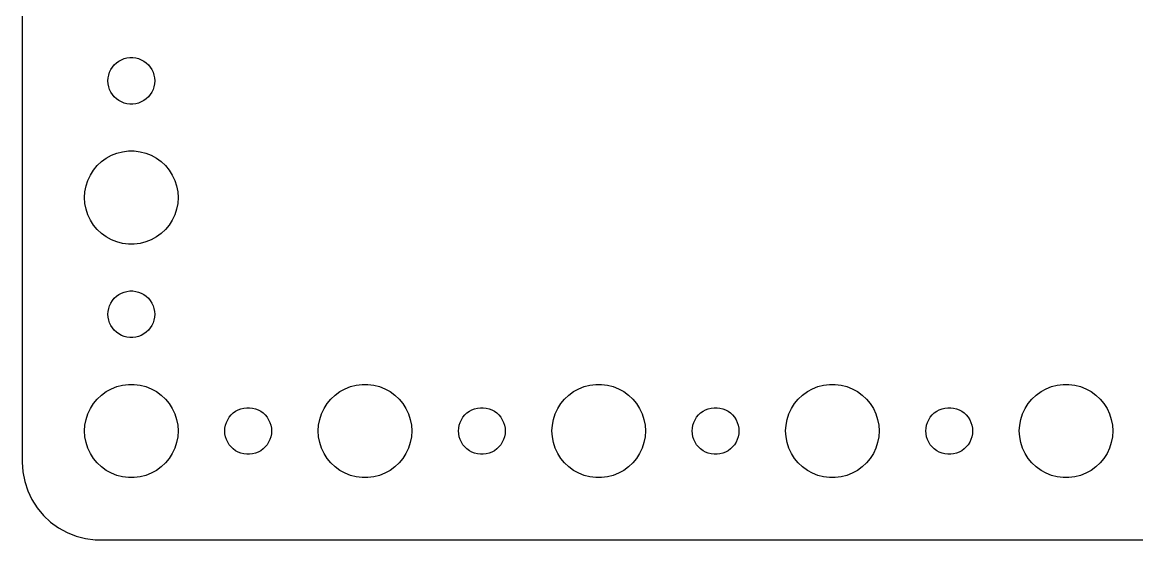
# Model space of a CAD drawing. Header units: metres. Extents: x -150 to 150, y -37 to 37.
# Drawn here: x -149.5 to -78, y -37 to -3.7 of the extents above; entities that cross this region are included whole.
import ezdxf

# ---------------------------------------------------------------- set-up
doc = ezdxf.new("R2010")
doc.units = ezdxf.units.M

msp = doc.modelspace()

# ---------------------------------------------------------------- linework, layer by layer
for p, q in [((-149.5, 32), (-149.5, -32)), ((-143.593, -6.47318), (-143.456, -6.34422)), ((-143.456, -6.34422), (-143.304, -6.23351)), ((-143.304, -6.23351), (-143.139, -6.14275)), ((-143.139, -6.14275), (-142.964, -6.07341)), ((-142.964, -6.07341), (-142.781, -6.02657)), ((-142.781, -6.02657), (-142.594, -6.00294)), ((-142.594, -6.00294), (-142.406, -6.00294)), ((-142.406, -6.00294), (-142.219, -6.02657)), ((-142.219, -6.02657), (-142.036, -6.07341)), ((-142.036, -6.07341), (-141.861, -6.14275)), ((-141.861, -6.14275), (-141.696, -6.23351)), ((-141.696, -6.23351), (-141.544, -6.34422)), ((-141.544, -6.34422), (-141.407, -6.47318)), ((-143.988, -7.312), (-143.953, -7.12695)), ((-143.953, -7.12695), (-143.895, -6.9478)), ((-143.895, -6.9478), (-143.814, -6.77736)), ((-143.814, -6.77736), (-143.714, -6.61832)), ((-143.714, -6.61832), (-143.593, -6.47318)), ((-141.407, -6.47318), (-141.286, -6.61832)), ((-141.286, -6.61832), (-141.186, -6.77736)), ((-141.186, -6.77736), (-141.105, -6.9478)), ((-141.105, -6.9478), (-141.047, -7.12695)), ((-141.047, -7.12695), (-141.012, -7.312)), ((-144, -7.5), (-143.988, -7.312)), ((-143.988, -7.68799), (-144, -7.5)), ((-143.953, -7.87303), (-143.988, -7.68799)), ((-141.012, -7.68799), (-141.047, -7.87303)), ((-141.012, -7.312), (-141, -7.5)), ((-141, -7.5), (-141.012, -7.68799)), ((-143.895, -8.05219), (-143.953, -7.87303)), ((-143.814, -8.22263), (-143.895, -8.05219)), ((-143.714, -8.38167), (-143.814, -8.22263)), ((-143.593, -8.52681), (-143.714, -8.38167)), ((-143.456, -8.65576), (-143.593, -8.52681)), ((-141.407, -8.52681), (-141.544, -8.65576)), ((-141.286, -8.38167), (-141.407, -8.52681)), ((-141.186, -8.22263), (-141.286, -8.38167)), ((-141.105, -8.05219), (-141.186, -8.22263)), ((-141.047, -7.87303), (-141.105, -8.05219)), ((-143.304, -8.76648), (-143.456, -8.65576)), ((-143.139, -8.85724), (-143.304, -8.76648)), ((-142.964, -8.92657), (-143.139, -8.85724)), ((-142.781, -8.97342), (-142.964, -8.92657)), ((-142.594, -8.99704), (-142.781, -8.97342)), ((-142.406, -8.99704), (-142.594, -8.99704)), ((-142.219, -8.97342), (-142.406, -8.99704)), ((-142.036, -8.92657), (-142.219, -8.97342)), ((-141.861, -8.85724), (-142.036, -8.92657)), ((-141.696, -8.76648), (-141.861, -8.85724)), ((-141.544, -8.65576), (-141.696, -8.76648)), ((-143.777, -12.2855), (-143.427, -12.1468)), ((-143.427, -12.1468), (-143.062, -12.0531)), ((-143.062, -12.0531), (-142.688, -12.0059)), ((-142.688, -12.0059), (-142.312, -12.0059)), ((-142.312, -12.0059), (-141.938, -12.0531)), ((-141.938, -12.0531), (-141.573, -12.1468)), ((-141.573, -12.1468), (-141.223, -12.2855)), ((-144.687, -12.9464), (-144.412, -12.6884)), ((-144.412, -12.6884), (-144.107, -12.467)), ((-144.107, -12.467), (-143.777, -12.2855)), ((-141.223, -12.2855), (-140.893, -12.467)), ((-140.893, -12.467), (-140.588, -12.6884)), ((-140.588, -12.6884), (-140.313, -12.9464)), ((-145.289, -13.8956), (-145.129, -13.5547)), ((-145.129, -13.5547), (-144.927, -13.2366)), ((-144.927, -13.2366), (-144.687, -12.9464)), ((-140.313, -12.9464), (-140.073, -13.2366)), ((-140.073, -13.2366), (-139.871, -13.5547)), ((-139.871, -13.5547), (-139.711, -13.8956)), ((-145.476, -14.624), (-145.406, -14.2539)), ((-145.406, -14.2539), (-145.289, -13.8956)), ((-139.711, -13.8956), (-139.594, -14.2539)), ((-139.594, -14.2539), (-139.524, -14.624)), ((-145.5, -15), (-145.476, -14.624)), ((-145.476, -15.376), (-145.5, -15)), ((-139.524, -14.624), (-139.5, -15)), ((-139.5, -15), (-139.524, -15.376)), ((-145.406, -15.7461), (-145.476, -15.376)), ((-139.524, -15.376), (-139.594, -15.7461)), ((-145.289, -16.1044), (-145.406, -15.7461)), ((-145.129, -16.4453), (-145.289, -16.1044)), ((-144.927, -16.7634), (-145.129, -16.4453)), ((-139.871, -16.4453), (-140.073, -16.7634)), ((-139.711, -16.1044), (-139.871, -16.4453)), ((-139.594, -15.7461), (-139.711, -16.1044)), ((-144.687, -17.0536), (-144.927, -16.7634)), ((-144.412, -17.3115), (-144.687, -17.0536)), ((-140.313, -17.0536), (-140.588, -17.3115)), ((-140.073, -16.7634), (-140.313, -17.0536)), ((-144.107, -17.533), (-144.412, -17.3115)), ((-143.777, -17.7145), (-144.107, -17.533)), ((-143.427, -17.8532), (-143.777, -17.7145)), ((-143.062, -17.9469), (-143.427, -17.8532)), ((-141.573, -17.8532), (-141.938, -17.9469)), ((-141.223, -17.7145), (-141.573, -17.8532)), ((-140.893, -17.533), (-141.223, -17.7145)), ((-140.588, -17.3115), (-140.893, -17.533)), ((-142.688, -17.9941), (-143.062, -17.9469)), ((-142.312, -17.9941), (-142.688, -17.9941)), ((-141.938, -17.9469), (-142.312, -17.9941)), ((-143.593, -21.4732), (-143.456, -21.3442)), ((-143.456, -21.3442), (-143.304, -21.2335)), ((-143.304, -21.2335), (-143.139, -21.1427)), ((-143.139, -21.1427), (-142.964, -21.0734)), ((-142.964, -21.0734), (-142.781, -21.0266)), ((-142.781, -21.0266), (-142.594, -21.003)), ((-142.594, -21.003), (-142.406, -21.003)), ((-142.406, -21.003), (-142.219, -21.0266)), ((-142.219, -21.0266), (-142.036, -21.0734)), ((-142.036, -21.0734), (-141.861, -21.1427)), ((-141.861, -21.1427), (-141.696, -21.2335)), ((-141.696, -21.2335), (-141.544, -21.3442)), ((-141.544, -21.3442), (-141.407, -21.4732)), ((-143.988, -22.312), (-143.953, -22.127)), ((-143.953, -22.127), (-143.895, -21.9478)), ((-143.895, -21.9478), (-143.814, -21.7774)), ((-143.814, -21.7774), (-143.714, -21.6183)), ((-143.714, -21.6183), (-143.593, -21.4732)), ((-141.407, -21.4732), (-141.286, -21.6183)), ((-141.286, -21.6183), (-141.186, -21.7774)), ((-141.186, -21.7774), (-141.105, -21.9478)), ((-141.105, -21.9478), (-141.047, -22.127)), ((-141.047, -22.127), (-141.012, -22.312)), ((-144, -22.5), (-143.988, -22.312)), ((-143.988, -22.688), (-144, -22.5)), ((-143.953, -22.873), (-143.988, -22.688)), ((-143.895, -23.0522), (-143.953, -22.873)), ((-141.047, -22.873), (-141.105, -23.0522)), ((-141.012, -22.688), (-141.047, -22.873)), ((-141.012, -22.312), (-141, -22.5)), ((-141, -22.5), (-141.012, -22.688)), ((-143.814, -23.2226), (-143.895, -23.0522)), ((-143.714, -23.3817), (-143.814, -23.2226)), ((-143.593, -23.5268), (-143.714, -23.3817)), ((-143.456, -23.6558), (-143.593, -23.5268)), ((-141.407, -23.5268), (-141.544, -23.6558)), ((-141.286, -23.3817), (-141.407, -23.5268)), ((-141.186, -23.2226), (-141.286, -23.3817)), ((-141.105, -23.0522), (-141.186, -23.2226)), ((-143.304, -23.7665), (-143.456, -23.6558)), ((-143.139, -23.8572), (-143.304, -23.7665)), ((-142.964, -23.9266), (-143.139, -23.8572)), ((-142.781, -23.9734), (-142.964, -23.9266)), ((-142.594, -23.997), (-142.781, -23.9734)), ((-142.406, -23.997), (-142.594, -23.997)), ((-142.219, -23.9734), (-142.406, -23.997)), ((-142.036, -23.9266), (-142.219, -23.9734)), ((-141.861, -23.8572), (-142.036, -23.9266)), ((-141.696, -23.7665), (-141.861, -23.8572)), ((-141.544, -23.6558), (-141.696, -23.7665)), ((-143.777, -27.2855), (-143.427, -27.1468)), ((-143.427, -27.1468), (-143.062, -27.0531)), ((-143.062, -27.0531), (-142.688, -27.0059)), ((-142.688, -27.0059), (-142.312, -27.0059)), ((-142.312, -27.0059), (-141.938, -27.0531)), ((-141.938, -27.0531), (-141.573, -27.1468)), ((-141.573, -27.1468), (-141.223, -27.2855)), ((-128.777, -27.2855), (-128.427, -27.1468)), ((-128.427, -27.1468), (-128.062, -27.0531)), ((-128.062, -27.0531), (-127.688, -27.0059)), ((-127.688, -27.0059), (-127.312, -27.0059)), ((-127.312, -27.0059), (-126.938, -27.0531)), ((-126.938, -27.0531), (-126.573, -27.1468)), ((-126.573, -27.1468), (-126.223, -27.2855)), ((-113.777, -27.2855), (-113.427, -27.1468)), ((-113.427, -27.1468), (-113.062, -27.0531)), ((-113.062, -27.0531), (-112.688, -27.0059)), ((-112.688, -27.0059), (-112.312, -27.0059)), ((-112.312, -27.0059), (-111.938, -27.0531)), ((-111.938, -27.0531), (-111.573, -27.1468)), ((-111.573, -27.1468), (-111.223, -27.2855)), ((-98.7773, -27.2855), (-98.427, -27.1468)), ((-98.427, -27.1468), (-98.0621, -27.0531)), ((-98.0621, -27.0531), (-97.6884, -27.0059)), ((-97.6884, -27.0059), (-97.3116, -27.0059)), ((-97.3116, -27.0059), (-96.9379, -27.0531)), ((-96.9379, -27.0531), (-96.573, -27.1468)), ((-96.573, -27.1468), (-96.2227, -27.2855)), ((-83.7773, -27.2855), (-83.427, -27.1468)), ((-83.427, -27.1468), (-83.0621, -27.0531)), ((-83.0621, -27.0531), (-82.6884, -27.0059)), ((-82.6884, -27.0059), (-82.3116, -27.0059)), ((-82.3116, -27.0059), (-81.9379, -27.0531)), ((-81.9379, -27.0531), (-81.573, -27.1468)), ((-81.573, -27.1468), (-81.2227, -27.2855)), ((-144.687, -27.9464), (-144.412, -27.6884)), ((-144.412, -27.6884), (-144.107, -27.467)), ((-144.107, -27.467), (-143.777, -27.2855)), ((-141.223, -27.2855), (-140.893, -27.467)), ((-140.893, -27.467), (-140.588, -27.6884)), ((-140.588, -27.6884), (-140.313, -27.9464)), ((-129.687, -27.9464), (-129.412, -27.6884)), ((-129.412, -27.6884), (-129.107, -27.467)), ((-129.107, -27.467), (-128.777, -27.2855)), ((-126.223, -27.2855), (-125.893, -27.467)), ((-125.893, -27.467), (-125.588, -27.6884)), ((-125.588, -27.6884), (-125.313, -27.9464)), ((-114.687, -27.9464), (-114.412, -27.6884)), ((-114.412, -27.6884), (-114.107, -27.467)), ((-114.107, -27.467), (-113.777, -27.2855)), ((-111.223, -27.2855), (-110.893, -27.467)), ((-110.893, -27.467), (-110.588, -27.6884)), ((-110.588, -27.6884), (-110.313, -27.9464)), ((-99.6869, -27.9464), (-99.4123, -27.6884)), ((-99.4123, -27.6884), (-99.1075, -27.467)), ((-99.1075, -27.467), (-98.7773, -27.2855)), ((-96.2227, -27.2855), (-95.8925, -27.467)), ((-95.8925, -27.467), (-95.5877, -27.6884)), ((-95.5877, -27.6884), (-95.3131, -27.9464)), ((-84.6869, -27.9464), (-84.4123, -27.6884)), ((-84.4123, -27.6884), (-84.1075, -27.467)), ((-84.1075, -27.467), (-83.7773, -27.2855)), ((-81.2227, -27.2855), (-80.8925, -27.467)), ((-80.8925, -27.467), (-80.5877, -27.6884)), ((-80.5877, -27.6884), (-80.3131, -27.9464)), ((-145.289, -28.8956), (-145.129, -28.5547)), ((-145.129, -28.5547), (-144.927, -28.2366)), ((-144.927, -28.2366), (-144.687, -27.9464)), ((-140.313, -27.9464), (-140.073, -28.2366)), ((-140.073, -28.2366), (-139.871, -28.5547)), ((-139.871, -28.5547), (-139.711, -28.8956)), ((-135.639, -28.6427), (-135.464, -28.5734)), ((-135.464, -28.5734), (-135.281, -28.5266)), ((-135.281, -28.5266), (-135.094, -28.503)), ((-135.094, -28.503), (-134.906, -28.503)), ((-134.906, -28.503), (-134.719, -28.5266)), ((-134.719, -28.5266), (-134.536, -28.5734)), ((-134.536, -28.5734), (-134.361, -28.6427)), ((-130.289, -28.8956), (-130.129, -28.5547)), ((-130.129, -28.5547), (-129.927, -28.2366)), ((-129.927, -28.2366), (-129.687, -27.9464)), ((-125.313, -27.9464), (-125.073, -28.2366)), ((-125.073, -28.2366), (-124.871, -28.5547)), ((-124.871, -28.5547), (-124.711, -28.8956)), ((-120.639, -28.6427), (-120.464, -28.5734)), ((-120.464, -28.5734), (-120.281, -28.5266)), ((-120.281, -28.5266), (-120.094, -28.503)), ((-120.094, -28.503), (-119.906, -28.503)), ((-119.906, -28.503), (-119.719, -28.5266)), ((-119.719, -28.5266), (-119.536, -28.5734)), ((-119.536, -28.5734), (-119.361, -28.6427)), ((-115.289, -28.8956), (-115.129, -28.5547)), ((-115.129, -28.5547), (-114.927, -28.2366)), ((-114.927, -28.2366), (-114.687, -27.9464)), ((-110.313, -27.9464), (-110.073, -28.2366)), ((-110.073, -28.2366), (-109.871, -28.5547)), ((-109.871, -28.5547), (-109.711, -28.8956)), ((-105.639, -28.6427), (-105.464, -28.5734)), ((-105.464, -28.5734), (-105.281, -28.5266)), ((-105.281, -28.5266), (-105.094, -28.503)), ((-105.094, -28.503), (-104.906, -28.503)), ((-104.906, -28.503), (-104.719, -28.5266)), ((-104.719, -28.5266), (-104.536, -28.5734)), ((-104.536, -28.5734), (-104.361, -28.6427)), ((-100.289, -28.8956), (-100.129, -28.5547)), ((-100.129, -28.5547), (-99.927, -28.2366)), ((-99.927, -28.2366), (-99.6869, -27.9464)), ((-95.3131, -27.9464), (-95.073, -28.2366)), ((-95.073, -28.2366), (-94.8711, -28.5547)), ((-94.8711, -28.5547), (-94.7107, -28.8956)), ((-90.6387, -28.6427), (-90.4635, -28.5734)), ((-90.4635, -28.5734), (-90.2811, -28.5266)), ((-90.2811, -28.5266), (-90.0942, -28.503)), ((-90.0942, -28.503), (-89.9058, -28.503)), ((-89.9058, -28.503), (-89.7189, -28.5266)), ((-89.7189, -28.5266), (-89.5365, -28.5734)), ((-89.5365, -28.5734), (-89.3613, -28.6427)), ((-85.2893, -28.8956), (-85.1289, -28.5547)), ((-85.1289, -28.5547), (-84.927, -28.2366)), ((-84.927, -28.2366), (-84.6869, -27.9464)), ((-80.3131, -27.9464), (-80.073, -28.2366)), ((-80.073, -28.2366), (-79.8711, -28.5547)), ((-79.8711, -28.5547), (-79.7107, -28.8956)), ((-145.476, -29.624), (-145.406, -29.2539)), ((-145.406, -29.2539), (-145.289, -28.8956)), ((-139.711, -28.8956), (-139.594, -29.2539)), ((-139.594, -29.2539), (-139.524, -29.624)), ((-136.395, -29.4478), (-136.314, -29.2774)), ((-136.314, -29.2774), (-136.214, -29.1183)), ((-136.214, -29.1183), (-136.093, -28.9732)), ((-136.093, -28.9732), (-135.956, -28.8442)), ((-135.956, -28.8442), (-135.804, -28.7335)), ((-135.804, -28.7335), (-135.639, -28.6427)), ((-134.361, -28.6427), (-134.196, -28.7335)), ((-134.196, -28.7335), (-134.044, -28.8442)), ((-134.044, -28.8442), (-133.907, -28.9732)), ((-133.907, -28.9732), (-133.786, -29.1183)), ((-133.786, -29.1183), (-133.686, -29.2774)), ((-133.686, -29.2774), (-133.605, -29.4478)), ((-130.476, -29.624), (-130.406, -29.2539)), ((-130.406, -29.2539), (-130.289, -28.8956)), ((-124.711, -28.8956), (-124.594, -29.2539)), ((-124.594, -29.2539), (-124.524, -29.624)), ((-121.395, -29.4478), (-121.314, -29.2774)), ((-121.314, -29.2774), (-121.214, -29.1183)), ((-121.214, -29.1183), (-121.093, -28.9732)), ((-121.093, -28.9732), (-120.956, -28.8442)), ((-120.956, -28.8442), (-120.804, -28.7335)), ((-120.804, -28.7335), (-120.639, -28.6427)), ((-119.361, -28.6427), (-119.196, -28.7335)), ((-119.196, -28.7335), (-119.044, -28.8442)), ((-119.044, -28.8442), (-118.907, -28.9732)), ((-118.907, -28.9732), (-118.786, -29.1183)), ((-118.786, -29.1183), (-118.686, -29.2774)), ((-118.686, -29.2774), (-118.605, -29.4478)), ((-115.476, -29.624), (-115.406, -29.2539)), ((-115.406, -29.2539), (-115.289, -28.8956)), ((-109.711, -28.8956), (-109.594, -29.2539)), ((-109.594, -29.2539), (-109.524, -29.624)), ((-106.395, -29.4478), (-106.314, -29.2774)), ((-106.314, -29.2774), (-106.214, -29.1183)), ((-106.214, -29.1183), (-106.093, -28.9732)), ((-106.093, -28.9732), (-105.956, -28.8442)), ((-105.956, -28.8442), (-105.804, -28.7335)), ((-105.804, -28.7335), (-105.639, -28.6427)), ((-104.361, -28.6427), (-104.196, -28.7335)), ((-104.196, -28.7335), (-104.044, -28.8442)), ((-104.044, -28.8442), (-103.907, -28.9732)), ((-103.907, -28.9732), (-103.786, -29.1183)), ((-103.786, -29.1183), (-103.686, -29.2774)), ((-103.686, -29.2774), (-103.605, -29.4478)), ((-100.476, -29.624), (-100.406, -29.2539)), ((-100.406, -29.2539), (-100.289, -28.8956)), ((-94.7107, -28.8956), (-94.5943, -29.2539)), ((-94.5943, -29.2539), (-94.5237, -29.624)), ((-91.3947, -29.4478), (-91.3145, -29.2774)), ((-91.3145, -29.2774), (-91.2135, -29.1183)), ((-91.2135, -29.1183), (-91.0934, -28.9732)), ((-91.0934, -28.9732), (-90.9561, -28.8442)), ((-90.9561, -28.8442), (-90.8037, -28.7335)), ((-90.8037, -28.7335), (-90.6387, -28.6427)), ((-89.3613, -28.6427), (-89.1963, -28.7335)), ((-89.1963, -28.7335), (-89.0439, -28.8442)), ((-89.0439, -28.8442), (-88.9065, -28.9732)), ((-88.9065, -28.9732), (-88.7865, -29.1183)), ((-88.7865, -29.1183), (-88.6855, -29.2774)), ((-88.6855, -29.2774), (-88.6053, -29.4478)), ((-85.4763, -29.624), (-85.4057, -29.2539)), ((-85.4057, -29.2539), (-85.2893, -28.8956)), ((-79.7107, -28.8956), (-79.5943, -29.2539)), ((-79.5943, -29.2539), (-79.5237, -29.624)), ((-145.5, -30), (-145.476, -29.624)), ((-145.476, -30.376), (-145.5, -30)), ((-139.524, -29.624), (-139.5, -30)), ((-139.5, -30), (-139.524, -30.376)), ((-136.5, -30), (-136.488, -29.812)), ((-136.488, -30.188), (-136.5, -30)), ((-136.488, -29.812), (-136.453, -29.627)), ((-136.453, -29.627), (-136.395, -29.4478)), ((-133.605, -29.4478), (-133.547, -29.627)), ((-133.547, -29.627), (-133.512, -29.812)), ((-133.512, -29.812), (-133.5, -30)), ((-133.5, -30), (-133.512, -30.188)), ((-130.5, -30), (-130.476, -29.624)), ((-130.476, -30.376), (-130.5, -30)), ((-124.524, -29.624), (-124.5, -30)), ((-124.5, -30), (-124.524, -30.376)), ((-121.5, -30), (-121.488, -29.812)), ((-121.488, -30.188), (-121.5, -30)), ((-121.488, -29.812), (-121.453, -29.627)), ((-121.453, -29.627), (-121.395, -29.4478)), ((-118.605, -29.4478), (-118.547, -29.627)), ((-118.547, -29.627), (-118.512, -29.812)), ((-118.512, -29.812), (-118.5, -30)), ((-118.5, -30), (-118.512, -30.188)), ((-115.5, -30), (-115.476, -29.624)), ((-115.476, -30.376), (-115.5, -30)), ((-109.524, -29.624), (-109.5, -30)), ((-109.5, -30), (-109.524, -30.376)), ((-106.5, -30), (-106.488, -29.812)), ((-106.488, -30.188), (-106.5, -30)), ((-106.488, -29.812), (-106.453, -29.627)), ((-106.453, -29.627), (-106.395, -29.4478)), ((-103.605, -29.4478), (-103.547, -29.627)), ((-103.547, -29.627), (-103.512, -29.812)), ((-103.512, -29.812), (-103.5, -30)), ((-103.5, -30), (-103.512, -30.188)), ((-100.5, -30), (-100.476, -29.624)), ((-100.476, -30.376), (-100.5, -30)), ((-94.5237, -29.624), (-94.5, -30)), ((-94.5, -30), (-94.5237, -30.376)), ((-91.5, -30), (-91.4882, -29.812)), ((-91.4882, -30.188), (-91.5, -30)), ((-91.4882, -29.812), (-91.4529, -29.627)), ((-91.4529, -29.627), (-91.3947, -29.4478)), ((-88.6053, -29.4478), (-88.5471, -29.627)), ((-88.5471, -29.627), (-88.5118, -29.812)), ((-88.5118, -29.812), (-88.5, -30)), ((-88.5, -30), (-88.5118, -30.188)), ((-85.5, -30), (-85.4763, -29.624)), ((-85.4763, -30.376), (-85.5, -30)), ((-79.5237, -29.624), (-79.5, -30)), ((-79.5, -30), (-79.5237, -30.376)), ((-145.406, -30.7461), (-145.476, -30.376)), ((-145.289, -31.1044), (-145.406, -30.7461)), ((-139.594, -30.7461), (-139.711, -31.1044)), ((-139.524, -30.376), (-139.594, -30.7461)), ((-136.453, -30.373), (-136.488, -30.188)), ((-136.395, -30.5522), (-136.453, -30.373)), ((-136.314, -30.7226), (-136.395, -30.5522)), ((-136.214, -30.8817), (-136.314, -30.7226)), ((-133.686, -30.7226), (-133.786, -30.8817)), ((-133.605, -30.5522), (-133.686, -30.7226)), ((-133.547, -30.373), (-133.605, -30.5522)), ((-133.512, -30.188), (-133.547, -30.373)), ((-130.406, -30.7461), (-130.476, -30.376)), ((-130.289, -31.1044), (-130.406, -30.7461)), ((-124.594, -30.7461), (-124.711, -31.1044)), ((-124.524, -30.376), (-124.594, -30.7461)), ((-121.453, -30.373), (-121.488, -30.188)), ((-121.395, -30.5522), (-121.453, -30.373)), ((-121.314, -30.7226), (-121.395, -30.5522)), ((-121.214, -30.8817), (-121.314, -30.7226)), ((-118.686, -30.7226), (-118.786, -30.8817)), ((-118.605, -30.5522), (-118.686, -30.7226)), ((-118.547, -30.373), (-118.605, -30.5522)), ((-118.512, -30.188), (-118.547, -30.373)), ((-115.406, -30.7461), (-115.476, -30.376)), ((-115.289, -31.1044), (-115.406, -30.7461)), ((-109.594, -30.7461), (-109.711, -31.1044)), ((-109.524, -30.376), (-109.594, -30.7461)), ((-106.453, -30.373), (-106.488, -30.188)), ((-106.395, -30.5522), (-106.453, -30.373)), ((-106.314, -30.7226), (-106.395, -30.5522)), ((-106.214, -30.8817), (-106.314, -30.7226)), ((-103.686, -30.7226), (-103.786, -30.8817)), ((-103.605, -30.5522), (-103.686, -30.7226)), ((-103.547, -30.373), (-103.605, -30.5522)), ((-103.512, -30.188), (-103.547, -30.373)), ((-100.406, -30.7461), (-100.476, -30.376)), ((-100.289, -31.1044), (-100.406, -30.7461)), ((-94.5943, -30.7461), (-94.7107, -31.1044)), ((-94.5237, -30.376), (-94.5943, -30.7461)), ((-91.4529, -30.373), (-91.4882, -30.188)), ((-91.3947, -30.5522), (-91.4529, -30.373)), ((-91.3145, -30.7226), (-91.3947, -30.5522)), ((-91.2135, -30.8817), (-91.3145, -30.7226)), ((-88.6855, -30.7226), (-88.7865, -30.8817)), ((-88.6053, -30.5522), (-88.6855, -30.7226)), ((-88.5471, -30.373), (-88.6053, -30.5522)), ((-88.5118, -30.188), (-88.5471, -30.373)), ((-85.4057, -30.7461), (-85.4763, -30.376)), ((-85.2893, -31.1044), (-85.4057, -30.7461)), ((-79.5943, -30.7461), (-79.7107, -31.1044)), ((-79.5237, -30.376), (-79.5943, -30.7461)), ((-145.129, -31.4453), (-145.289, -31.1044)), ((-144.927, -31.7634), (-145.129, -31.4453)), ((-139.871, -31.4453), (-140.073, -31.7634)), ((-139.711, -31.1044), (-139.871, -31.4453)), ((-136.093, -31.0268), (-136.214, -30.8817)), ((-135.956, -31.1558), (-136.093, -31.0268)), ((-135.804, -31.2665), (-135.956, -31.1558)), ((-135.639, -31.3572), (-135.804, -31.2665)), ((-135.464, -31.4266), (-135.639, -31.3572)), ((-135.281, -31.4734), (-135.464, -31.4266)), ((-135.094, -31.497), (-135.281, -31.4734)), ((-134.719, -31.4734), (-134.906, -31.497)), ((-134.536, -31.4266), (-134.719, -31.4734)), ((-134.361, -31.3572), (-134.536, -31.4266)), ((-134.196, -31.2665), (-134.361, -31.3572)), ((-134.044, -31.1558), (-134.196, -31.2665)), ((-133.907, -31.0268), (-134.044, -31.1558)), ((-133.786, -30.8817), (-133.907, -31.0268)), ((-130.129, -31.4453), (-130.289, -31.1044)), ((-129.927, -31.7634), (-130.129, -31.4453)), ((-124.871, -31.4453), (-125.073, -31.7634)), ((-124.711, -31.1044), (-124.871, -31.4453)), ((-121.093, -31.0268), (-121.214, -30.8817)), ((-120.956, -31.1558), (-121.093, -31.0268)), ((-120.804, -31.2665), (-120.956, -31.1558)), ((-120.639, -31.3572), (-120.804, -31.2665)), ((-120.464, -31.4266), (-120.639, -31.3572)), ((-120.281, -31.4734), (-120.464, -31.4266)), ((-120.094, -31.497), (-120.281, -31.4734)), ((-119.719, -31.4734), (-119.906, -31.497)), ((-119.536, -31.4266), (-119.719, -31.4734)), ((-119.361, -31.3572), (-119.536, -31.4266)), ((-119.196, -31.2665), (-119.361, -31.3572)), ((-119.044, -31.1558), (-119.196, -31.2665)), ((-118.907, -31.0268), (-119.044, -31.1558)), ((-118.786, -30.8817), (-118.907, -31.0268)), ((-115.129, -31.4453), (-115.289, -31.1044)), ((-114.927, -31.7634), (-115.129, -31.4453)), ((-109.871, -31.4453), (-110.073, -31.7634)), ((-109.711, -31.1044), (-109.871, -31.4453)), ((-106.093, -31.0268), (-106.214, -30.8817)), ((-105.956, -31.1558), (-106.093, -31.0268)), ((-105.804, -31.2665), (-105.956, -31.1558)), ((-105.639, -31.3572), (-105.804, -31.2665)), ((-105.464, -31.4266), (-105.639, -31.3572)), ((-105.281, -31.4734), (-105.464, -31.4266)), ((-105.094, -31.497), (-105.281, -31.4734)), ((-104.719, -31.4734), (-104.906, -31.497)), ((-104.536, -31.4266), (-104.719, -31.4734)), ((-104.361, -31.3572), (-104.536, -31.4266)), ((-104.196, -31.2665), (-104.361, -31.3572)), ((-104.044, -31.1558), (-104.196, -31.2665)), ((-103.907, -31.0268), (-104.044, -31.1558)), ((-103.786, -30.8817), (-103.907, -31.0268)), ((-100.129, -31.4453), (-100.289, -31.1044)), ((-99.927, -31.7634), (-100.129, -31.4453)), ((-94.8711, -31.4453), (-95.073, -31.7634)), ((-94.7107, -31.1044), (-94.8711, -31.4453)), ((-91.0934, -31.0268), (-91.2135, -30.8817)), ((-90.9561, -31.1558), (-91.0934, -31.0268)), ((-90.8037, -31.2665), (-90.9561, -31.1558)), ((-90.6387, -31.3572), (-90.8037, -31.2665)), ((-90.4635, -31.4266), (-90.6387, -31.3572)), ((-90.2811, -31.4734), (-90.4635, -31.4266)), ((-90.0942, -31.497), (-90.2811, -31.4734)), ((-89.7189, -31.4734), (-89.9058, -31.497)), ((-89.5365, -31.4266), (-89.7189, -31.4734)), ((-89.3613, -31.3572), (-89.5365, -31.4266)), ((-89.1963, -31.2665), (-89.3613, -31.3572)), ((-89.0439, -31.1558), (-89.1963, -31.2665)), ((-88.9065, -31.0268), (-89.0439, -31.1558)), ((-88.7865, -30.8817), (-88.9065, -31.0268)), ((-85.1289, -31.4453), (-85.2893, -31.1044)), ((-84.927, -31.7634), (-85.1289, -31.4453)), ((-79.8711, -31.4453), (-80.073, -31.7634)), ((-79.7107, -31.1044), (-79.8711, -31.4453)), ((-149.5, -32), (-149.461, -32.6267)), ((-144.687, -32.0536), (-144.927, -31.7634)), ((-144.412, -32.3115), (-144.687, -32.0536)), ((-140.313, -32.0536), (-140.588, -32.3115)), ((-140.073, -31.7634), (-140.313, -32.0536)), ((-134.906, -31.497), (-135.094, -31.497)), ((-129.687, -32.0536), (-129.927, -31.7634)), ((-129.412, -32.3115), (-129.687, -32.0536)), ((-125.313, -32.0536), (-125.588, -32.3115)), ((-125.073, -31.7634), (-125.313, -32.0536)), ((-119.906, -31.497), (-120.094, -31.497)), ((-114.687, -32.0536), (-114.927, -31.7634)), ((-114.412, -32.3115), (-114.687, -32.0536)), ((-110.313, -32.0536), (-110.588, -32.3115)), ((-110.073, -31.7634), (-110.313, -32.0536)), ((-104.906, -31.497), (-105.094, -31.497)), ((-99.6869, -32.0536), (-99.927, -31.7634)), ((-99.4123, -32.3115), (-99.6869, -32.0536)), ((-95.3131, -32.0536), (-95.5877, -32.3115)), ((-95.073, -31.7634), (-95.3131, -32.0536)), ((-89.9058, -31.497), (-90.0942, -31.497)), ((-84.6869, -32.0536), (-84.927, -31.7634)), ((-84.4123, -32.3115), (-84.6869, -32.0536)), ((-80.3131, -32.0536), (-80.5877, -32.3115)), ((-80.073, -31.7634), (-80.3131, -32.0536)), ((-149.461, -32.6267), (-149.343, -33.2434)), ((-144.107, -32.533), (-144.412, -32.3115)), ((-143.777, -32.7145), (-144.107, -32.533)), ((-143.427, -32.8532), (-143.777, -32.7145)), ((-143.062, -32.9469), (-143.427, -32.8532)), ((-141.573, -32.8532), (-141.938, -32.9469)), ((-141.223, -32.7145), (-141.573, -32.8532)), ((-140.893, -32.533), (-141.223, -32.7145)), ((-140.588, -32.3115), (-140.893, -32.533)), ((-129.107, -32.533), (-129.412, -32.3115)), ((-128.777, -32.7145), (-129.107, -32.533)), ((-128.427, -32.8532), (-128.777, -32.7145)), ((-128.062, -32.9469), (-128.427, -32.8532)), ((-126.573, -32.8532), (-126.938, -32.9469)), ((-126.223, -32.7145), (-126.573, -32.8532)), ((-125.893, -32.533), (-126.223, -32.7145)), ((-125.588, -32.3115), (-125.893, -32.533)), ((-114.107, -32.533), (-114.412, -32.3115)), ((-113.777, -32.7145), (-114.107, -32.533)), ((-113.427, -32.8532), (-113.777, -32.7145)), ((-113.062, -32.9469), (-113.427, -32.8532)), ((-111.573, -32.8532), (-111.938, -32.9469)), ((-111.223, -32.7145), (-111.573, -32.8532)), ((-110.893, -32.533), (-111.223, -32.7145)), ((-110.588, -32.3115), (-110.893, -32.533)), ((-99.1075, -32.533), (-99.4123, -32.3115)), ((-98.7773, -32.7145), (-99.1075, -32.533)), ((-98.427, -32.8532), (-98.7773, -32.7145)), ((-98.0621, -32.9469), (-98.427, -32.8532)), ((-96.573, -32.8532), (-96.9379, -32.9469)), ((-96.2227, -32.7145), (-96.573, -32.8532)), ((-95.8925, -32.533), (-96.2227, -32.7145)), ((-95.5877, -32.3115), (-95.8925, -32.533)), ((-84.1075, -32.533), (-84.4123, -32.3115)), ((-83.7773, -32.7145), (-84.1075, -32.533)), ((-83.427, -32.8532), (-83.7773, -32.7145)), ((-83.0621, -32.9469), (-83.427, -32.8532)), ((-81.573, -32.8532), (-81.9379, -32.9469)), ((-81.2227, -32.7145), (-81.573, -32.8532)), ((-80.8925, -32.533), (-81.2227, -32.7145)), ((-80.5877, -32.3115), (-80.8925, -32.533)), ((-149.343, -33.2434), (-149.149, -33.8406)), ((-142.688, -32.9941), (-143.062, -32.9469)), ((-142.312, -32.9941), (-142.688, -32.9941)), ((-141.938, -32.9469), (-142.312, -32.9941)), ((-127.688, -32.9941), (-128.062, -32.9469)), ((-127.312, -32.9941), (-127.688, -32.9941)), ((-126.938, -32.9469), (-127.312, -32.9941)), ((-112.688, -32.9941), (-113.062, -32.9469)), ((-112.312, -32.9941), (-112.688, -32.9941)), ((-111.938, -32.9469), (-112.312, -32.9941)), ((-97.6884, -32.9941), (-98.0621, -32.9469)), ((-97.3116, -32.9941), (-97.6884, -32.9941)), ((-96.9379, -32.9469), (-97.3116, -32.9941)), ((-82.6884, -32.9941), (-83.0621, -32.9469)), ((-82.3116, -32.9941), (-82.6884, -32.9941)), ((-81.9379, -32.9469), (-82.3116, -32.9941)), ((-149.149, -33.8406), (-148.882, -34.4088)), ((-148.882, -34.4088), (-148.545, -34.9389)), ((-148.545, -34.9389), (-148.145, -35.4227)), ((-148.145, -35.4227), (-147.687, -35.8526)), ((-147.687, -35.8526), (-147.179, -36.2216)), ((-147.179, -36.2216), (-146.629, -36.5241)), ((-146.629, -36.5241), (-146.045, -36.7553)), ((-146.045, -36.7553), (-145.437, -36.9114)), ((-145.437, -36.9114), (-144.814, -36.9901)), ((-144.814, -36.9901), (144.814, -36.9901))]:
    msp.add_line(p, q)

doc.saveas('drawing.dxf')
